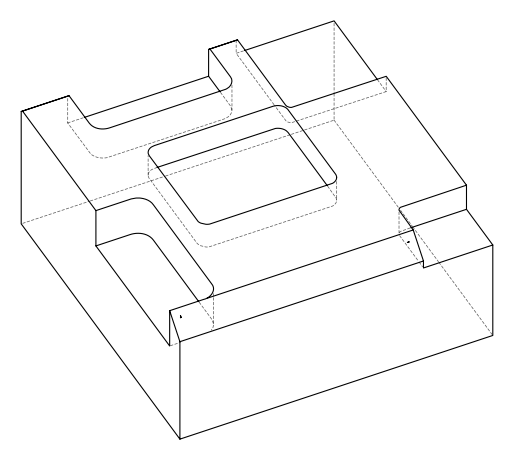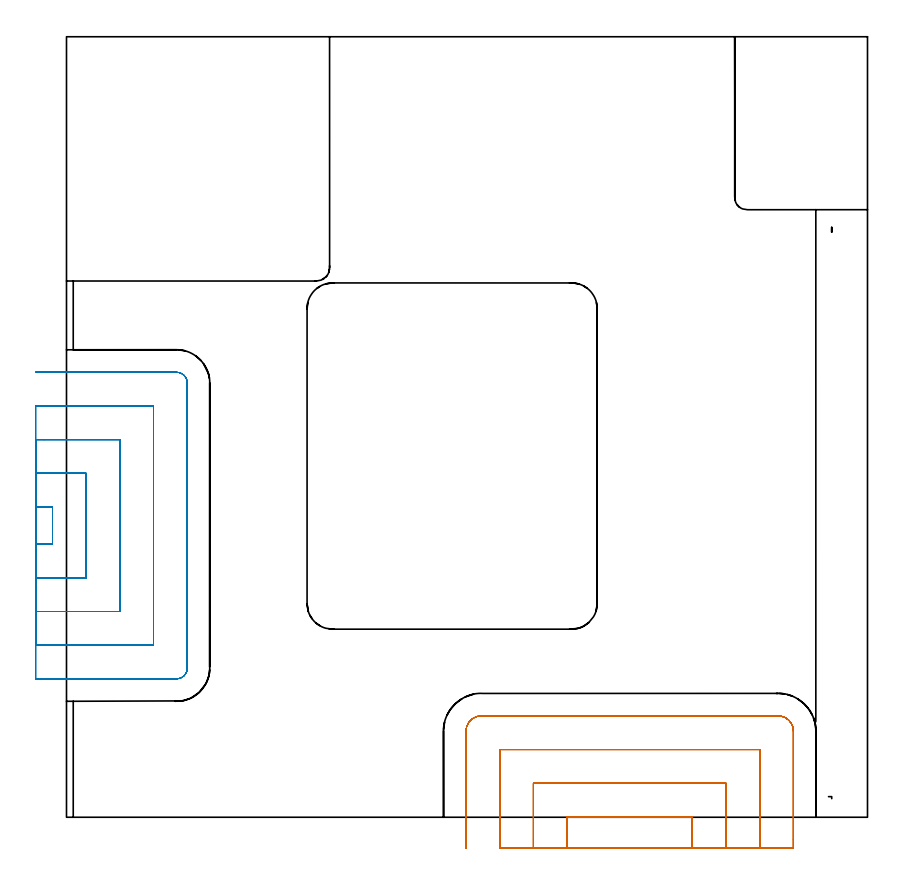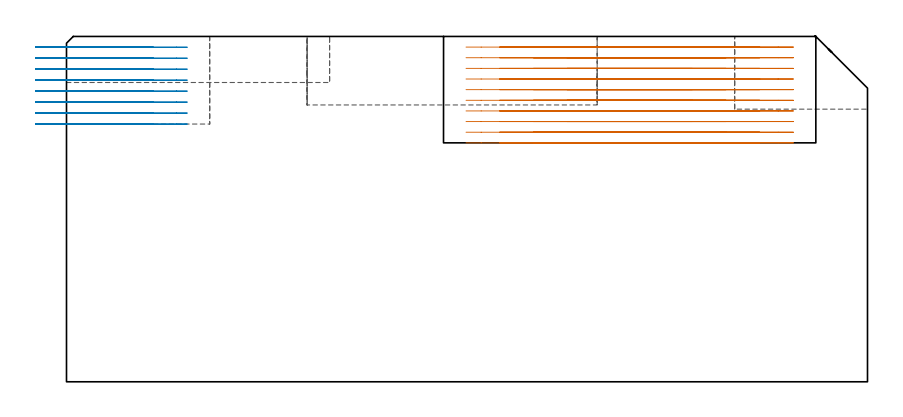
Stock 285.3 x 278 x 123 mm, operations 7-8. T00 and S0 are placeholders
(PLAN: 8 operations, 2 tool changes, 115.5 min)
(1 AREA_MILL | FG_CHAMFER_SURFACE | UGT0205_001 | 0.48 min | 124 mm3)
(2 AREA_MILL_1 | FG_CHAMFER_SURFACE_1 | UGT0205_001 | 0.35 min | 82 mm3)
(3 AREA_MILL_2 | FG_CHAMFER_SURFACE_2 | UGT0205_001 | 12.4 min | 37936 mm3)
(4 MILL_CORNER_NOTCH_RECTANGULAR | CORNER_NOTCH_RECTANGULAR | NXT0201_009 | Follow Part, ap 2, ae 75% | 30.81 min | 133621 mm3)
(5 MILL_CORNER_NOTCH_RECTANGULAR_1 | CORNER_NOTCH_RECTANGULAR_1 | NXT0201_009 | Follow Part, ap 2, ae 75% | 17.3 min | 74054 mm3)
(6 MILL_RECTANGULAR_POCKET | POCKET_RECTANGULAR_STRAIGHT | NXT0201_012 | Follow Part, ap 4, ae 75% | 14.96 min | 309096 mm3)
(7 MILL_SLOT | SLOT_PARTIAL_RECTANGULAR | NXT0201_012 | Follow Part, ap 4, ae 75% | 21.24 min | 218687 mm3)
(8 MILL_SLOT_1 | SLOT_PARTIAL_RECTANGULAR_1 | NXT0201_012 | Follow Part, ap 4, ae 75% | 18.01 min | 197385 mm3)
(TOOL UGT0205_001 | Chamfer Mill 20 x 3 x 45 deg. | D20 FL50 Z2)
(TOOL NXT0201_009 | ENDMILL 8mm [2P460-0800-NA 1630] | D8 FL26 Z6)
(TOOL NXT0201_012 | ENDMILL 16mm [2P460-1600-NA 1630] | D16 FL38 Z6)
(OP 7 MILL_SLOT)
G17 G21 G94 G90
T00 M6
G54
G17 G0 G90 X222.9 Y-11. S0 M3
G43 Z133. H1
Z119.21
G94 G1 Y-8. F250.
Y0.1 F500.
X178.3
Y-8.
Y-11. F250.
X234.9
Y-8.
Y12.1 F500.
X166.3
Y-8.
Y-11. F250.
X246.9
Y-8.
Y24.1 F500.
X154.3
Y-8.
Y-11. F250.
X258.9
Y-8.
Y30.7 F500.
G3 X253.5 Y36.1 R5.4
G1 X147.7
G3 X142.3 Y30.7 R5.4
G1 Y-8.
Y-11. F250.
G0 X222.9 Z115.42
G1 Y-8.
Y0.1 F500.
X178.3
Y-8.
Y-11. F250.
X234.9
Y-8.
Y12.1 F500.
X166.3
Y-8.
Y-11. F250.
X246.9
Y-8.
Y24.1 F500.
X154.3
Y-8.
Y-11. F250.
X258.9
Y-8.
Y30.7 F500.
G3 X253.5 Y36.1 R5.4
G1 X147.7
G3 X142.3 Y30.7 R5.4
G1 Y-8.
Y-11. F250.
G0 X222.9 Z111.63
G1 Y-8.
Y0.1 F500.
X178.3
Y-8.
Y-11. F250.
X234.9
Y-8.
Y12.1 F500.
X166.3
Y-8.
Y-11. F250.
X246.9
Y-8.
Y24.1 F500.
X154.3
Y-8.
Y-11. F250.
X258.9
Y-8.
Y30.7 F500.
G3 X253.5 Y36.1 R5.4
G1 X147.7
G3 X142.3 Y30.7 R5.4
G1 Y-8.
Y-11. F250.
G0 X222.9 Z107.84
G1 Y-8.
Y0.1 F500.
X178.3
Y-8.
Y-11. F250.
X234.9
Y-8.
Y12.1 F500.
X166.3
Y-8.
Y-11. F250.
X246.9
Y-8.
Y24.1 F500.
X154.3
Y-8.
Y-11. F250.
X258.9
Y-8.
Y30.7 F500.
G3 X253.5 Y36.1 R5.4
G1 X147.7
G3 X142.3 Y30.7 R5.4
G1 Y-8.
Y-11. F250.
G0 X222.9 Z104.05
G1 Y-8.
Y0.1 F500.
X178.3
Y-8.
Y-11. F250.
X234.9
Y-8.
Y12.1 F500.
X166.3
Y-8.
Y-11. F250.
X246.9
Y-8.
Y24.1 F500.
X154.3
Y-8.
Y-11. F250.
X258.9
Y-8.
Y30.7 F500.
G3 X253.5 Y36.1 R5.4
G1 X147.7
G3 X142.3 Y30.7 R5.4
G1 Y-8.
Y-11. F250.
G0 X222.9 Z100.26
G1 Y-8.
Y0.1 F500.
X178.3
Y-8.
Y-11. F250.
X234.9
Y-8.
Y12.1 F500.
X166.3
Y-8.
Y-11. F250.
X246.9
Y-8.
Y24.1 F500.
X154.3
Y-8.
Y-11. F250.
X258.9
Y-8.
Y30.7 F500.
G3 X253.5 Y36.1 R5.4
G1 X147.7
G3 X142.3 Y30.7 R5.4
G1 Y-8.
Y-11. F250.
G0 X222.9 Z96.47
G1 Y-8.
Y0.1 F500.
X178.3
Y-8.
Y-11. F250.
X234.9
Y-8.
Y12.1 F500.
X166.3
Y-8.
Y-11. F250.
X246.9
Y-8.
Y24.1 F500.
X154.3
Y-8.
Y-11. F250.
X258.9
Y-8.
Y30.7 F500.
G3 X253.5 Y36.1 R5.4
G1 X147.7
G3 X142.3 Y30.7 R5.4
G1 Y-8.
Y-11. F250.
G0 X222.9 Z92.68
G1 Y-8.
Y0.1 F500.
X178.3
Y-8.
Y-11. F250.
X234.9
Y-8.
Y12.1 F500.
X166.3
Y-8.
Y-11. F250.
X246.9
Y-8.
Y24.1 F500.
X154.3
Y-8.
Y-11. F250.
X258.9
Y-8.
Y30.7 F500.
G3 X253.5 Y36.1 R5.4
G1 X147.7
G3 X142.3 Y30.7 R5.4
G1 Y-8.
Y-11. F250.
G0 X222.9 Z88.89
G1 Y-8.
Y0.1 F500.
X178.3
Y-8.
Y-11. F250.
X234.9
Y-8.
Y12.1 F500.
X166.3
Y-8.
Y-11. F250.
X246.9
Y-8.
Y24.1 F500.
X154.3
Y-8.
Y-11. F250.
X258.9
Y-8.
Y30.7 F500.
G3 X253.5 Y36.1 R5.4
G1 X147.7
G3 X142.3 Y30.7 R5.4
G1 Y-8.
Y-11. F250.
G0 X222.9 Z85.1
G1 Y-8.
Y0.1 F500.
X178.3
Y-8.
Y-11. F250.
X234.9
Y-8.
Y12.1 F500.
X166.3
Y-8.
Y-11. F250.
X246.9
Y-8.
Y24.1 F500.
X154.3
Y-8.
Y-11. F250.
X258.9
Y-8.
Y30.7 F500.
G3 X253.5 Y36.1 R5.4
G1 X147.7
G3 X142.3 Y30.7 R5.4
G1 Y-8.
Y-11. F250.
G0 Z133.
M5
M2
(OP 8 MILL_SLOT_1)
G17 G21 G94 G90
T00 M6
G54
G17 G0 G90 X-11. Y97.3 S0 M3
G43 Z133.082 H1
Z119.172
G94 G1 X-8. F250.
X-5. F500.
Y110.5
X-8.
X-11. F250.
Y85.3
X-8.
X7. F500.
Y122.5
X-8.
X-11. F250.
Y73.3
X-8.
X19. F500.
Y134.5
X-8.
X-11. F250.
Y61.3
X-8.
X31. F500.
Y146.5
X-8.
X-11. F250.
Y49.3
X-8.
X39.2 F500.
G3 X43. Y53.1 R3.8
G1 Y154.7
G3 X39.2 Y158.5 R3.8
G1 X-8.
X-11. F250.
G0 Y97.3 Z115.261
G1 X-8.
X-5. F500.
Y110.5
X-8.
X-11. F250.
Y85.3
X-8.
X7. F500.
Y122.5
X-8.
X-11. F250.
Y73.3
X-8.
X19. F500.
Y134.5
X-8.
X-11. F250.
Y61.3
X-8.
X31. F500.
Y146.5
X-8.
X-11. F250.
Y49.3
X-8.
X39.2 F500.
G3 X43. Y53.1 R3.8
G1 Y154.7
G3 X39.2 Y158.5 R3.8
G1 X-8.
X-11. F250.
G0 Y97.3 Z111.351
G1 X-8.
X-5. F500.
Y110.5
X-8.
X-11. F250.
Y85.3
X-8.
X7. F500.
Y122.5
X-8.
X-11. F250.
Y73.3
X-8.
X19. F500.
Y134.5
X-8.
X-11. F250.
Y61.3
X-8.
X31. F500.
Y146.5
X-8.
X-11. F250.
Y49.3
X-8.
X39.2 F500.
G3 X43. Y53.1 R3.8
G1 Y154.7
G3 X39.2 Y158.5 R3.8
G1 X-8.
X-11. F250.
G0 Y97.3 Z107.441
G1 X-8.
X-5. F500.
Y110.5
X-8.
X-11. F250.
Y85.3
X-8.
X7. F500.
Y122.5
X-8.
X-11. F250.
Y73.3
X-8.
X19. F500.
Y134.5
X-8.
X-11. F250.
Y61.3
X-8.
X31. F500.
Y146.5
X-8.
X-11. F250.
Y49.3
X-8.
X39.2 F500.
G3 X43. Y53.1 R3.8
G1 Y154.7
G3 X39.2 Y158.5 R3.8
G1 X-8.
X-11. F250.
G0 Y97.3 Z103.531
G1 X-8.
X-5. F500.
Y110.5
X-8.
X-11. F250.
Y85.3
X-8.
X7. F500.
Y122.5
X-8.
X-11. F250.
Y73.3
X-8.
X19. F500.
Y134.5
X-8.
X-11. F250.
Y61.3
X-8.
X31. F500.
Y146.5
X-8.
X-11. F250.
Y49.3
X-8.
X39.2 F500.
G3 X43. Y53.1 R3.8
G1 Y154.7
G3 X39.2 Y158.5 R3.8
G1 X-8.
X-11. F250.
G0 Y97.3 Z99.62
G1 X-8.
X-5. F500.
Y110.5
X-8.
X-11. F250.
Y85.3
X-8.
X7. F500.
Y122.5
X-8.
X-11. F250.
Y73.3
X-8.
X19. F500.
Y134.5
X-8.
X-11. F250.
Y61.3
X-8.
X31. F500.
Y146.5
X-8.
X-11. F250.
Y49.3
X-8.
X39.2 F500.
G3 X43. Y53.1 R3.8
G1 Y154.7
G3 X39.2 Y158.5 R3.8
G1 X-8.
X-11. F250.
G0 Y97.3 Z95.71
G1 X-8.
X-5. F500.
Y110.5
X-8.
X-11. F250.
Y85.3
X-8.
X7. F500.
Y122.5
X-8.
X-11. F250.
Y73.3
X-8.
X19. F500.
Y134.5
X-8.
X-11. F250.
Y61.3
X-8.
X31. F500.
Y146.5
X-8.
X-11. F250.
Y49.3
X-8.
X39.2 F500.
G3 X43. Y53.1 R3.8
G1 Y154.7
G3 X39.2 Y158.5 R3.8
G1 X-8.
X-11. F250.
G0 Y97.3 Z91.8
G1 X-8.
X-5. F500.
Y110.5
X-8.
X-11. F250.
Y85.3
X-8.
X7. F500.
Y122.5
X-8.
X-11. F250.
Y73.3
X-8.
X19. F500.
Y134.5
X-8.
X-11. F250.
Y61.3
X-8.
X31. F500.
Y146.5
X-8.
X-11. F250.
Y49.3
X-8.
X39.2 F500.
G3 X43. Y53.1 R3.8
G1 Y154.7
G3 X39.2 Y158.5 R3.8
G1 X-8.
X-11. F250.
G0 Z133.082
M5
M2
